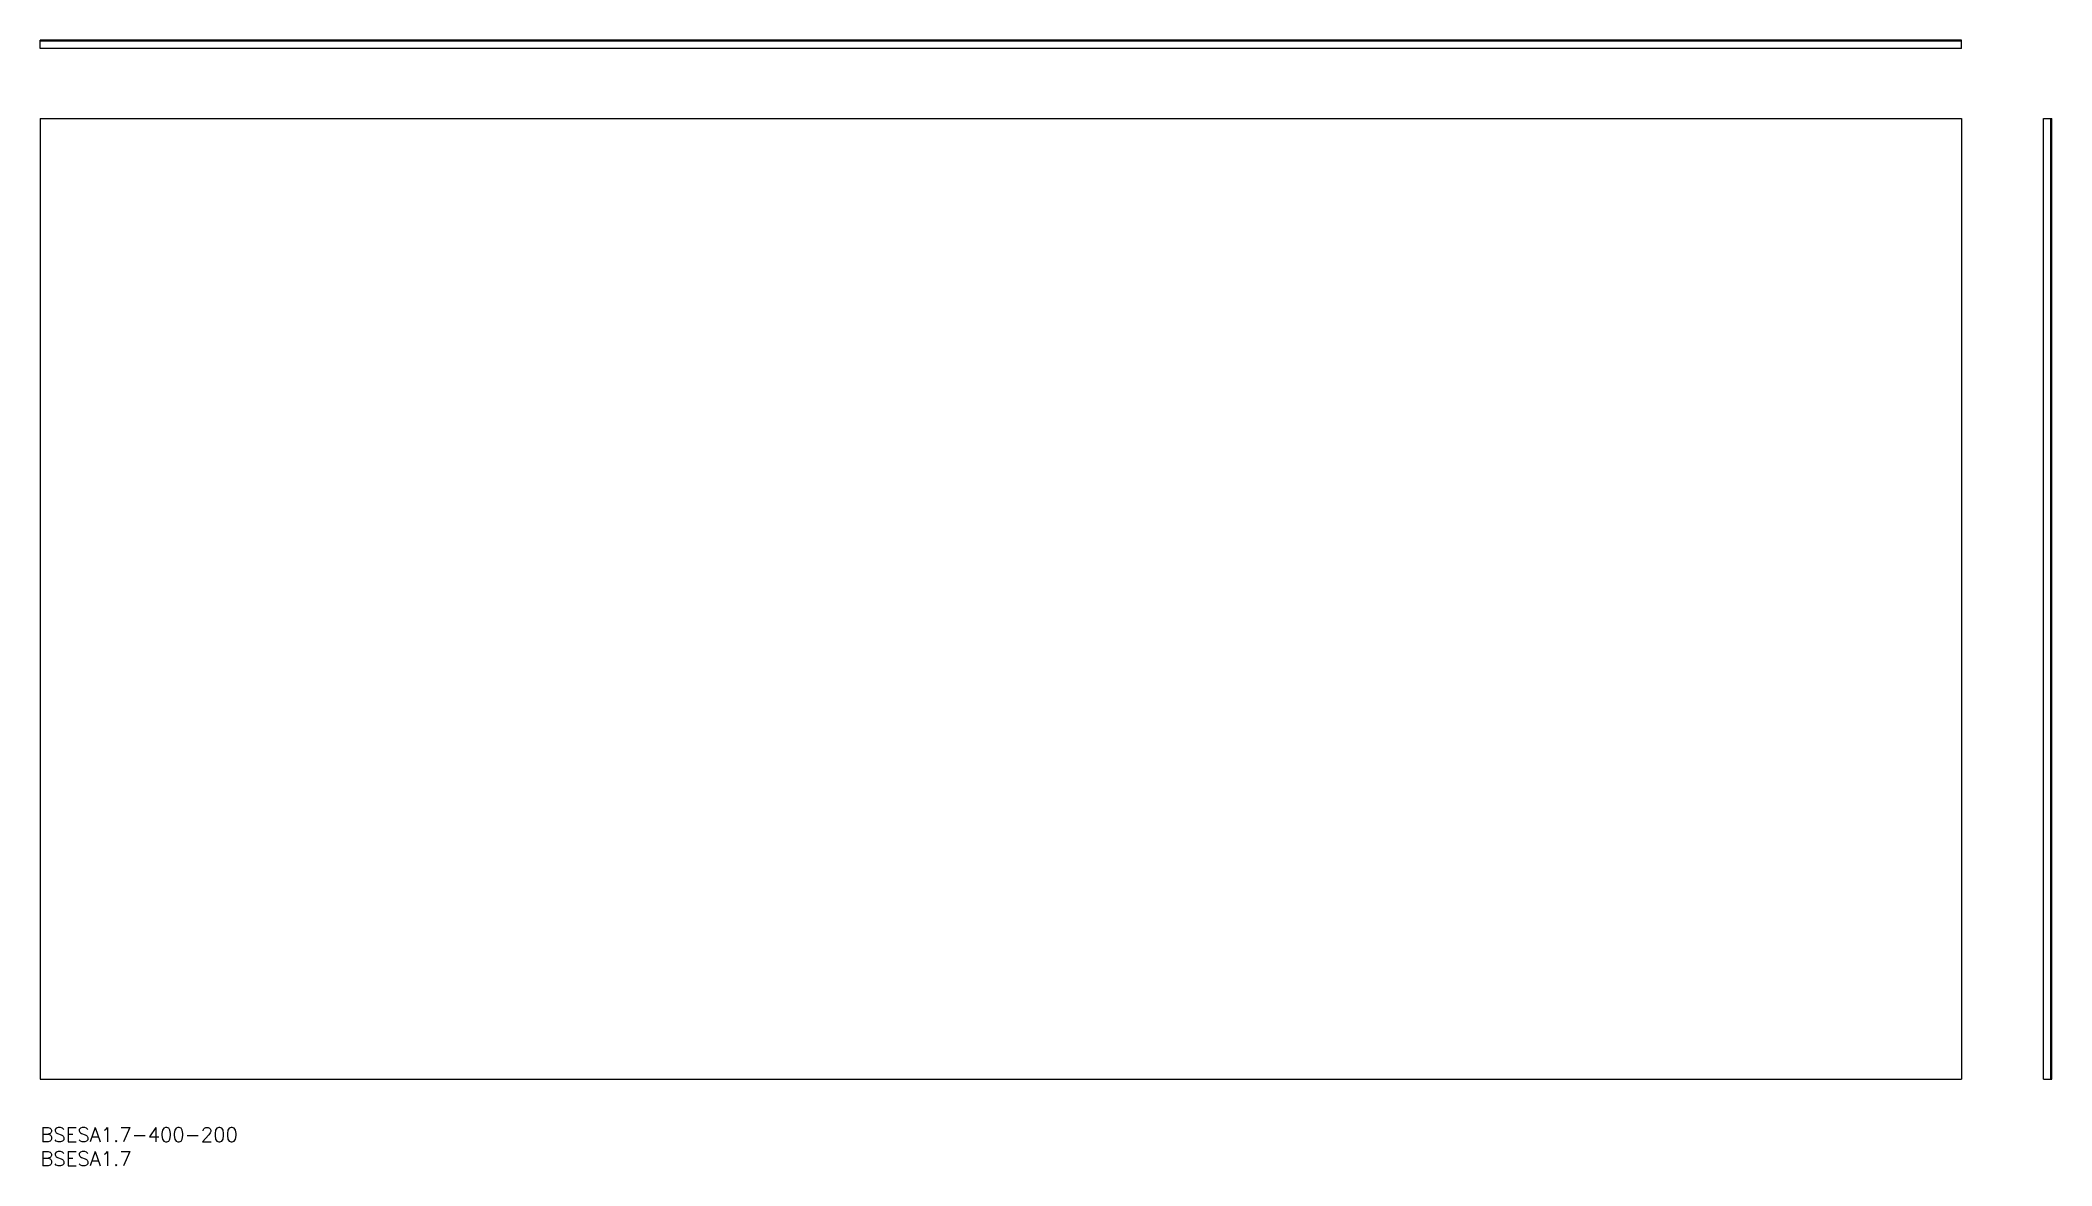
# Model space of a CAD drawing. Extents: x 0 to 419, y -8 to 226.
import ezdxf

# ---------------------------------------------------------------- set-up
doc = ezdxf.new("R2010")
doc.units = 0
doc.header["$LTSCALE"] = 0.5
doc.layers.add('MSM_CONTINUOUS', color=7, linetype='CONTINUOUS')
doc.layers.add('MSM_PART_NUMBER', color=7, linetype='CONTINUOUS')
doc.styles.get("Standard").update_dxf_attribs({"font": 'txt.shx', "height": 3, "bigfont": 'bigfont.shx'})

# ---------------------------------------------------------------- blocks, each defined once
blk = doc.blocks.new('*U10')
at = {"layer": 'MSM_PART_NUMBER'}
blk.add_text('BSESA1.7-400-200', height=3, dxfattribs=at).set_placement((0, -3))
blk = doc.blocks.new('*U11')
at = {"layer": 'MSM_PART_NUMBER'}
blk.add_text('BSESA1.7', height=3, dxfattribs=at).set_placement((0, -8))

msp = doc.modelspace()

# ---------------------------------------------------------------- linework, layer by layer
at = {"layer": 'MSM_CONTINUOUS'}
for p, q in [((0, 224.61), (0, 226.31)), ((400, 226.31), (0, 226.31)), ((400, 224.61), (400, 226.31)), ((400, 226.11), (0, 226.11)), ((400, 224.61), (0, 224.61)), ((0, 210), (0, 10)), ((0, 210), (400, 210)), ((400, 210), (400, 10)), ((417.08, 210), (418.78, 210)), ((417.08, 10), (417.08, 210)), ((418.58, 10), (418.58, 210)), ((418.78, 10), (418.78, 210)), ((0, 10), (400, 10)), ((417.08, 10), (418.78, 10))]:
    msp.add_line(p, q, dxfattribs=at)

# ---------------------------------------------------------------- block references
for name in ['*U10', '*U11']:
    msp.add_blockref(name, (0, 0), dxfattribs=at)

doc.saveas('drawing.dxf')
